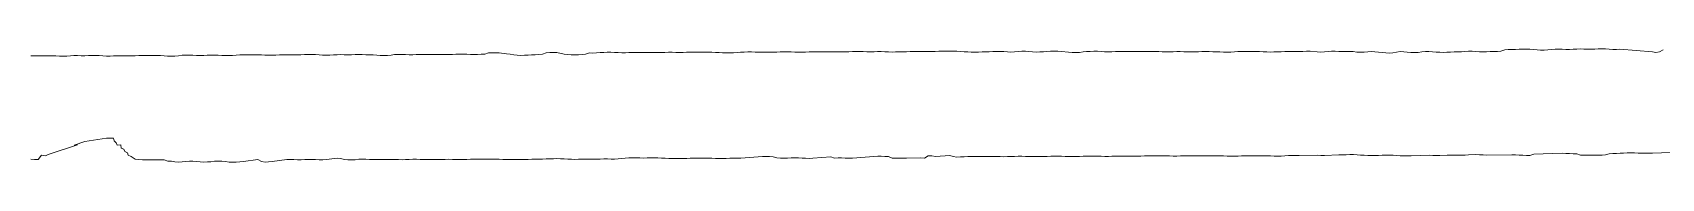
# Model space of a CAD drawing. Extents: x -16 to 11205, y -14909 to 147.
# Drawn here: x 136.42 to 146.37, y 37.73 to 38.42 of the extents above; entities that cross this region are included whole.
import ezdxf

# ---------------------------------------------------------------- set-up
doc = ezdxf.new("R2010")
doc.units = 0
doc.layers.get('0').update_dxf_attribs({"color": 1, "linetype": 'CONTINUOUS', "lineweight": 15, "true_color": 0xff0000})

msp = doc.modelspace()

# ---------------------------------------------------------------- linework, layer by layer
for p, q in [((145.4137, 38.4164), (145.3908, 38.4075)), ((145.4356, 38.4178), (145.4137, 38.4164)), ((145.4575, 38.4183), (145.4356, 38.4178)), ((145.4795, 38.4188), (145.4575, 38.4183)), ((145.5014, 38.4196), (145.4795, 38.4188)), ((145.5234, 38.4204), (145.5014, 38.4196)), ((145.5453, 38.4206), (145.5234, 38.4204)), ((145.5673, 38.42), (145.5453, 38.4206)), ((145.5892, 38.4186), (145.5673, 38.42)), ((145.6111, 38.4165), (145.5892, 38.4186)), ((145.6333, 38.4144), (145.6111, 38.4165)), ((145.6997, 38.4188), (145.6778, 38.4159)), ((145.7216, 38.4209), (145.6997, 38.4188)), ((145.7435, 38.421), (145.7216, 38.4209)), ((145.7656, 38.4197), (145.7435, 38.421)), ((145.7876, 38.4186), (145.7656, 38.4197)), ((145.8097, 38.4188), (145.7876, 38.4186)), ((145.8317, 38.42), (145.8097, 38.4188)), ((145.8536, 38.4213), (145.8317, 38.42)), ((145.8756, 38.4217), (145.8536, 38.4213)), ((145.8977, 38.4212), (145.8756, 38.4217)), ((145.9197, 38.4207), (145.8977, 38.4212)), ((145.9417, 38.4208), (145.9197, 38.4207)), ((145.9637, 38.4216), (145.9417, 38.4208)), ((145.9857, 38.4226), (145.9637, 38.4216)), ((146.0078, 38.4232), (145.9857, 38.4226)), ((146.0298, 38.4225), (146.0078, 38.4232)), ((146.0517, 38.4207), (146.0298, 38.4225)), ((146.0737, 38.419), (146.0517, 38.4207)), ((146.0958, 38.4187), (146.0737, 38.419)), ((146.1179, 38.4199), (146.0958, 38.4187)), ((146.3164, 38.404), (146.1179, 38.4199)), ((146.3825, 38.4163), (146.3599, 38.4034)), ((136.4295, 38.3796), (136.4075, 38.3802)), ((136.4515, 38.3793), (136.4295, 38.3796)), ((136.4735, 38.3795), (136.4515, 38.3793)), ((136.4955, 38.3799), (136.4735, 38.3795)), ((136.5175, 38.3799), (136.4955, 38.3799)), ((136.5395, 38.3796), (136.5175, 38.3799)), ((136.5615, 38.379), (136.5395, 38.3796)), ((136.5836, 38.3781), (136.5615, 38.379)), ((136.6057, 38.3776), (136.5836, 38.3781)), ((136.6278, 38.378), (136.6057, 38.3776)), ((136.6498, 38.3796), (136.6278, 38.378)), ((136.6718, 38.3809), (136.6498, 38.3796)), ((136.6938, 38.381), (136.6718, 38.3809)), ((136.7158, 38.3805), (136.6938, 38.381)), ((136.7378, 38.3804), (136.7158, 38.3805)), ((136.7598, 38.3811), (136.7378, 38.3804)), ((136.7818, 38.3823), (136.7598, 38.3811)), ((136.8038, 38.3826), (136.7818, 38.3823)), ((136.8257, 38.3814), (136.8038, 38.3826)), ((136.8477, 38.3793), (136.8257, 38.3814)), ((136.8697, 38.3777), (136.8477, 38.3793)), ((136.8919, 38.3778), (136.8697, 38.3777)), ((136.914, 38.3792), (136.8919, 38.3778)), ((136.936, 38.3803), (136.914, 38.3792)), ((136.958, 38.3801), (136.936, 38.3803)), ((136.98, 38.3792), (136.958, 38.3801)), ((137.002, 38.3788), (136.98, 38.3792)), ((137.0241, 38.3794), (137.002, 38.3788)), ((137.0461, 38.3803), (137.0241, 38.3794)), ((137.0681, 38.381), (137.0461, 38.3803)), ((137.0901, 38.3811), (137.0681, 38.381)), ((137.1121, 38.3812), (137.0901, 38.3811)), ((137.1341, 38.3812), (137.1121, 38.3812)), ((137.1561, 38.3814), (137.1341, 38.3812)), ((137.1781, 38.3814), (137.1561, 38.3814)), ((137.2001, 38.381), (137.1781, 38.3814)), ((137.2221, 38.38), (137.2001, 38.381)), ((137.2441, 38.3786), (137.2221, 38.38)), ((137.2664, 38.3777), (137.2441, 38.3786)), ((137.2885, 38.3784), (137.2664, 38.3777)), ((137.3105, 38.3806), (137.2885, 38.3784)), ((137.3323, 38.3832), (137.3105, 38.3806)), ((137.3542, 38.3848), (137.3323, 38.3832)), ((137.3763, 38.3848), (137.3542, 38.3848)), ((137.3983, 38.3838), (137.3763, 38.3848)), ((137.4204, 38.3828), (137.3983, 38.3838)), ((137.4424, 38.3825), (137.4204, 38.3828)), ((137.4644, 38.3828), (137.4424, 38.3825)), ((137.4864, 38.3834), (137.4644, 38.3828)), ((137.5084, 38.3842), (137.4864, 38.3834)), ((137.5305, 38.3846), (137.5084, 38.3842)), ((137.5525, 38.3841), (137.5305, 38.3846)), ((137.5745, 38.3825), (137.5525, 38.3841)), ((137.5965, 38.381), (137.5745, 38.3825)), ((137.6186, 38.381), (137.5965, 38.381)), ((137.6406, 38.3824), (137.6186, 38.381)), ((137.6625, 38.3843), (137.6406, 38.3824)), ((137.6845, 38.3854), (137.6625, 38.3843)), ((137.7066, 38.3854), (137.6845, 38.3854)), ((137.7286, 38.3851), (137.7066, 38.3854)), ((137.7506, 38.3852), (137.7286, 38.3851)), ((137.7727, 38.3853), (137.7506, 38.3852)), ((137.7947, 38.3853), (137.7727, 38.3853)), ((137.8167, 38.385), (137.7947, 38.3853)), ((137.8387, 38.3847), (137.8167, 38.385)), ((137.8608, 38.3845), (137.8387, 38.3847)), ((137.8828, 38.3846), (137.8608, 38.3845)), ((137.9048, 38.3848), (137.8828, 38.3846)), ((137.9268, 38.3851), (137.9048, 38.3848)), ((137.9488, 38.3853), (137.9268, 38.3851)), ((137.9708, 38.3854), (137.9488, 38.3853)), ((137.9928, 38.3854), (137.9708, 38.3854)), ((138.0148, 38.3856), (137.9928, 38.3854)), ((138.0368, 38.386), (138.0148, 38.3856)), ((138.0588, 38.3867), (138.0368, 38.386)), ((138.0809, 38.3875), (138.0588, 38.3867)), ((138.1029, 38.3879), (138.0809, 38.3875)), ((138.125, 38.388), (138.1029, 38.3879)), ((138.1471, 38.3874), (138.125, 38.388)), ((138.1691, 38.3862), (138.1471, 38.3874)), ((138.1911, 38.3848), (138.1691, 38.3862)), ((138.2131, 38.3841), (138.1911, 38.3848)), ((138.2351, 38.3844), (138.2131, 38.3841)), ((138.257, 38.3856), (138.2351, 38.3844)), ((138.279, 38.3867), (138.257, 38.3856)), ((138.3011, 38.3869), (138.279, 38.3867)), ((138.3231, 38.3866), (138.3011, 38.3869)), ((138.3451, 38.3863), (138.3231, 38.3866)), ((138.3672, 38.3867), (138.3451, 38.3863)), ((138.3892, 38.3876), (138.3672, 38.3867)), ((138.4113, 38.3881), (138.3892, 38.3876)), ((138.4334, 38.3876), (138.4113, 38.3881)), ((138.4554, 38.3866), (138.4334, 38.3876)), ((138.4774, 38.3858), (138.4554, 38.3866)), ((138.4994, 38.3853), (138.4774, 38.3858)), ((138.5214, 38.384), (138.4994, 38.3853)), ((138.5433, 38.3821), (138.5214, 38.384)), ((138.5654, 38.3812), (138.5433, 38.3821)), ((138.5874, 38.3822), (138.5654, 38.3812)), ((138.6093, 38.3846), (138.5874, 38.3822)), ((138.6312, 38.3869), (138.6093, 38.3846)), ((138.6532, 38.3879), (138.6312, 38.3869)), ((138.6754, 38.3879), (138.6532, 38.3879)), ((138.6975, 38.3873), (138.6754, 38.3879)), ((138.7195, 38.3867), (138.6975, 38.3873)), ((138.7415, 38.3865), (138.7195, 38.3867)), ((138.7635, 38.387), (138.7415, 38.3865)), ((138.7854, 38.3878), (138.7635, 38.387)), ((138.8075, 38.3885), (138.7854, 38.3878)), ((138.8295, 38.3888), (138.8075, 38.3885)), ((138.8516, 38.3889), (138.8295, 38.3888)), ((138.8737, 38.3888), (138.8516, 38.3889)), ((138.8957, 38.3886), (138.8737, 38.3888)), ((138.9177, 38.3883), (138.8957, 38.3886)), ((138.9397, 38.388), (138.9177, 38.3883)), ((138.9616, 38.3881), (138.9397, 38.388)), ((138.9836, 38.3887), (138.9616, 38.3881)), ((139.0056, 38.3895), (138.9836, 38.3887)), ((139.0277, 38.3902), (139.0056, 38.3895)), ((139.0499, 38.3903), (139.0277, 38.3902)), ((139.0719, 38.3896), (139.0499, 38.3903)), ((139.0939, 38.3884), (139.0719, 38.3896)), ((139.1158, 38.3876), (139.0939, 38.3884)), ((139.1378, 38.3879), (139.1158, 38.3876)), ((139.1597, 38.3892), (139.1378, 38.3879)), ((139.1817, 38.3905), (139.1597, 38.3892)), ((139.204, 38.398), (139.1817, 38.3905)), ((139.226, 38.3976), (139.204, 38.398)), ((139.248, 38.3972), (139.226, 38.3976)), ((139.27, 38.3975), (139.248, 38.3972)), ((139.3146, 38.3917), (139.27, 38.3975)), ((139.3367, 38.39), (139.3146, 38.3917)), ((139.3585, 38.3868), (139.3367, 38.39)), ((139.3802, 38.3838), (139.3585, 38.3868)), ((139.4021, 38.3827), (139.3802, 38.3838)), ((139.4241, 38.3831), (139.4021, 38.3827)), ((139.4461, 38.3839), (139.4241, 38.3831)), ((139.468, 38.3849), (139.4461, 38.3839)), ((139.4899, 38.3864), (139.468, 38.3849)), ((139.5117, 38.3886), (139.4899, 38.3864)), ((139.5336, 38.3908), (139.5117, 38.3886)), ((139.5565, 38.3989), (139.5336, 38.3908)), ((139.5784, 38.3993), (139.5565, 38.3989)), ((139.6003, 38.3994), (139.5784, 38.3993)), ((139.6222, 38.3992), (139.6003, 38.3994)), ((139.6669, 38.3899), (139.6222, 38.3992)), ((139.6887, 38.3874), (139.6669, 38.3899)), ((139.7105, 38.3853), (139.6887, 38.3874)), ((139.7324, 38.3849), (139.7105, 38.3853)), ((139.7543, 38.3864), (139.7324, 38.3849)), ((139.7761, 38.3888), (139.7543, 38.3864)), ((139.798, 38.3903), (139.7761, 38.3888)), ((139.8208, 38.3973), (139.798, 38.3903)), ((139.8428, 38.3971), (139.8208, 38.3973)), ((139.8648, 38.398), (139.8428, 38.3971)), ((139.8867, 38.3997), (139.8648, 38.398)), ((139.9087, 38.4012), (139.8867, 38.3997)), ((139.9306, 38.402), (139.9087, 38.4012)), ((139.9526, 38.4019), (139.9306, 38.402)), ((139.9745, 38.401), (139.9526, 38.4019)), ((139.9965, 38.3997), (139.9745, 38.401)), ((140.0186, 38.3986), (139.9965, 38.3997)), ((140.0407, 38.3985), (140.0186, 38.3986)), ((140.0627, 38.3993), (140.0407, 38.3985)), ((140.0848, 38.4005), (140.0627, 38.3993)), ((140.1067, 38.401), (140.0848, 38.4005)), ((140.1287, 38.4006), (140.1067, 38.401)), ((140.1507, 38.4001), (140.1287, 38.4006)), ((140.1727, 38.3998), (140.1507, 38.4001)), ((140.1948, 38.3995), (140.1727, 38.3998)), ((140.2168, 38.3992), (140.1948, 38.3995)), ((140.2389, 38.3993), (140.2168, 38.3992)), ((140.2609, 38.4001), (140.2389, 38.3993)), ((140.2829, 38.4012), (140.2609, 38.4001)), ((140.3049, 38.4019), (140.2829, 38.4012)), ((140.3269, 38.4017), (140.3049, 38.4019)), ((140.3489, 38.401), (140.3269, 38.4017)), ((140.371, 38.4005), (140.3489, 38.401)), ((140.393, 38.4007), (140.371, 38.4005)), ((140.415, 38.4013), (140.393, 38.4007)), ((140.437, 38.4018), (140.415, 38.4013)), ((140.459, 38.4021), (140.437, 38.4018)), ((140.4811, 38.4025), (140.459, 38.4021)), ((140.5031, 38.4029), (140.4811, 38.4025)), ((140.5251, 38.4032), (140.5031, 38.4029)), ((140.5471, 38.403), (140.5251, 38.4032)), ((140.5691, 38.4022), (140.5471, 38.403)), ((140.5911, 38.4012), (140.5691, 38.4022)), ((140.613, 38.4001), (140.5911, 38.4012)), ((140.635, 38.3991), (140.613, 38.4001)), ((140.6571, 38.3983), (140.635, 38.3991)), ((140.6793, 38.3982), (140.6571, 38.3983)), ((140.7014, 38.3989), (140.6793, 38.3982)), ((140.7234, 38.4002), (140.7014, 38.3989)), ((140.7453, 38.4017), (140.7234, 38.4002)), ((140.7673, 38.4029), (140.7453, 38.4017)), ((140.7893, 38.4033), (140.7673, 38.4029)), ((140.8113, 38.4033), (140.7893, 38.4033)), ((140.8333, 38.403), (140.8113, 38.4033)), ((140.8554, 38.4027), (140.8333, 38.403)), ((140.8774, 38.4026), (140.8554, 38.4027)), ((140.8994, 38.4027), (140.8774, 38.4026)), ((140.9214, 38.4028), (140.8994, 38.4027)), ((140.9434, 38.403), (140.9214, 38.4028)), ((140.9655, 38.4031), (140.9434, 38.403)), ((140.9875, 38.4033), (140.9655, 38.4031)), ((141.0095, 38.4039), (140.9875, 38.4033)), ((141.0315, 38.4042), (141.0095, 38.4039)), ((141.0535, 38.4037), (141.0315, 38.4042)), ((141.0756, 38.4026), (141.0535, 38.4037)), ((141.0976, 38.4018), (141.0756, 38.4026)), ((141.1196, 38.4017), (141.0976, 38.4018)), ((141.1416, 38.4025), (141.1196, 38.4017)), ((141.1636, 38.4034), (141.1416, 38.4025)), ((141.1856, 38.4036), (141.1636, 38.4034)), ((141.2077, 38.4035), (141.1856, 38.4036)), ((141.2297, 38.4034), (141.2077, 38.4035)), ((141.2517, 38.4038), (141.2297, 38.4034)), ((141.2737, 38.4045), (141.2517, 38.4038)), ((141.2957, 38.4049), (141.2737, 38.4045)), ((141.3177, 38.405), (141.2957, 38.4049)), ((141.3398, 38.4049), (141.3177, 38.405)), ((141.3618, 38.4047), (141.3398, 38.4049)), ((141.3838, 38.4049), (141.3618, 38.4047)), ((141.4058, 38.4052), (141.3838, 38.4049)), ((141.4278, 38.4057), (141.4058, 38.4052)), ((141.4499, 38.4063), (141.4278, 38.4057)), ((141.4719, 38.4065), (141.4499, 38.4063)), ((141.494, 38.4059), (141.4719, 38.4065)), ((141.516, 38.405), (141.494, 38.4059)), ((141.538, 38.4043), (141.516, 38.405)), ((141.56, 38.4046), (141.538, 38.4043)), ((141.582, 38.4054), (141.56, 38.4046)), ((141.604, 38.4057), (141.582, 38.4054)), ((141.6261, 38.4051), (141.604, 38.4057)), ((141.6481, 38.4039), (141.6261, 38.4051)), ((141.6701, 38.4032), (141.6481, 38.4039)), ((141.6921, 38.4034), (141.6701, 38.4032)), ((141.7141, 38.404), (141.6921, 38.4034)), ((141.7361, 38.4046), (141.7141, 38.404)), ((141.7581, 38.4051), (141.7361, 38.4046)), ((141.7801, 38.4055), (141.7581, 38.4051)), ((141.8021, 38.406), (141.7801, 38.4055)), ((141.8241, 38.4065), (141.8021, 38.406)), ((141.8462, 38.4066), (141.8241, 38.4065)), ((141.8682, 38.4064), (141.8462, 38.4066)), ((141.8902, 38.4063), (141.8682, 38.4064)), ((141.9122, 38.4065), (141.8902, 38.4063)), ((141.9342, 38.4069), (141.9122, 38.4065)), ((141.9562, 38.4074), (141.9342, 38.4069)), ((141.9783, 38.4078), (141.9562, 38.4074)), ((142.0003, 38.4079), (141.9783, 38.4078)), ((142.0224, 38.4081), (142.0003, 38.4079)), ((142.0445, 38.4083), (142.0224, 38.4081)), ((142.0666, 38.408), (142.0445, 38.4083)), ((142.0887, 38.4068), (142.0666, 38.408)), ((142.1106, 38.4051), (142.0887, 38.4068)), ((142.1325, 38.4035), (142.1106, 38.4051)), ((142.1545, 38.4027), (142.1325, 38.4035)), ((142.1765, 38.4026), (142.1545, 38.4027)), ((142.1985, 38.4029), (142.1765, 38.4026)), ((142.2205, 38.4034), (142.1985, 38.4029)), ((142.2425, 38.4042), (142.2205, 38.4034)), ((142.2645, 38.4049), (142.2425, 38.4042)), ((142.2865, 38.4057), (142.2645, 38.4049)), ((142.3086, 38.4065), (142.2865, 38.4057)), ((142.3307, 38.4066), (142.3086, 38.4065)), ((142.3527, 38.4054), (142.3307, 38.4066)), ((142.3747, 38.4037), (142.3527, 38.4054)), ((142.3967, 38.4026), (142.3747, 38.4037)), ((142.4187, 38.4034), (142.3967, 38.4026)), ((142.4406, 38.4056), (142.4187, 38.4034)), ((142.4626, 38.4077), (142.4406, 38.4056)), ((142.4848, 38.4082), (142.4626, 38.4077)), ((142.5069, 38.4067), (142.4848, 38.4082)), ((142.5289, 38.4044), (142.5069, 38.4067)), ((142.5508, 38.4031), (142.5289, 38.4044)), ((142.5728, 38.4035), (142.5508, 38.4031)), ((142.5948, 38.4051), (142.5728, 38.4035)), ((142.6167, 38.4066), (142.5948, 38.4051)), ((142.6388, 38.4074), (142.6167, 38.4066)), ((142.6609, 38.4077), (142.6388, 38.4074)), ((142.6831, 38.4079), (142.6609, 38.4077)), ((142.7053, 38.4072), (142.6831, 38.4079)), ((142.749, 38.4019), (142.7053, 38.4072)), ((142.7709, 38.3995), (142.749, 38.4019)), ((142.7931, 38.3993), (142.7709, 38.3995)), ((142.8151, 38.401), (142.7931, 38.3993)), ((142.837, 38.4036), (142.8151, 38.401)), ((142.8588, 38.4058), (142.837, 38.4036)), ((142.8808, 38.4073), (142.8588, 38.4058)), ((142.903, 38.4082), (142.8808, 38.4073)), ((142.9252, 38.4079), (142.903, 38.4082)), ((142.9473, 38.4063), (142.9252, 38.4079)), ((142.9693, 38.4044), (142.9473, 38.4063)), ((142.9912, 38.4035), (142.9693, 38.4044)), ((143.0132, 38.4041), (142.9912, 38.4035)), ((143.0351, 38.4057), (143.0132, 38.4041)), ((143.0571, 38.407), (143.0351, 38.4057)), ((143.0792, 38.4073), (143.0571, 38.407)), ((143.1013, 38.407), (143.0792, 38.4073)), ((143.1234, 38.4064), (143.1013, 38.407)), ((143.1454, 38.4057), (143.1234, 38.4064)), ((143.1674, 38.4053), (143.1454, 38.4057)), ((143.1894, 38.4053), (143.1674, 38.4053)), ((143.2114, 38.4054), (143.1894, 38.4053)), ((143.2334, 38.4057), (143.2114, 38.4054)), ((143.2554, 38.4062), (143.2334, 38.4057)), ((143.2775, 38.4064), (143.2554, 38.4062)), ((143.2996, 38.406), (143.2775, 38.4064)), ((143.3215, 38.4047), (143.2996, 38.406)), ((143.3435, 38.4037), (143.3215, 38.4047)), ((143.3655, 38.4039), (143.3435, 38.4037)), ((143.3875, 38.4052), (143.3655, 38.4039)), ((143.4095, 38.4061), (143.3875, 38.4052)), ((143.4316, 38.4059), (143.4095, 38.4061)), ((143.4536, 38.4051), (143.4316, 38.4059)), ((143.4757, 38.4047), (143.4536, 38.4051)), ((143.4976, 38.4046), (143.4757, 38.4047)), ((143.5196, 38.4047), (143.4976, 38.4046)), ((143.5417, 38.405), (143.5196, 38.4047)), ((143.5637, 38.4055), (143.5417, 38.405)), ((143.5857, 38.4059), (143.5637, 38.4055)), ((143.6078, 38.4057), (143.5857, 38.4059)), ((143.6298, 38.405), (143.6078, 38.4057)), ((143.6519, 38.4042), (143.6298, 38.405)), ((143.6738, 38.4034), (143.6519, 38.4042)), ((143.6958, 38.4024), (143.6738, 38.4034)), ((143.7178, 38.4021), (143.6958, 38.4024)), ((143.7398, 38.4029), (143.7178, 38.4021)), ((143.7618, 38.4044), (143.7398, 38.4029)), ((143.7837, 38.4055), (143.7618, 38.4044)), ((143.8058, 38.4057), (143.7837, 38.4055)), ((143.8279, 38.4054), (143.8058, 38.4057)), ((143.8499, 38.4056), (143.8279, 38.4054)), ((143.8719, 38.4064), (143.8499, 38.4056)), ((143.894, 38.4068), (143.8719, 38.4064)), ((143.9161, 38.406), (143.894, 38.4068)), ((143.9381, 38.4045), (143.9161, 38.406)), ((143.9601, 38.4034), (143.9381, 38.4045)), ((143.9821, 38.4031), (143.9601, 38.4034)), ((144.004, 38.4035), (143.9821, 38.4031)), ((144.026, 38.4043), (144.004, 38.4035)), ((144.048, 38.4051), (144.026, 38.4043)), ((144.07, 38.4058), (144.048, 38.4051)), ((144.0921, 38.4062), (144.07, 38.4058)), ((144.1141, 38.4061), (144.0921, 38.4062)), ((144.1361, 38.4055), (144.1141, 38.4061)), ((144.1581, 38.4053), (144.1361, 38.4055)), ((144.1801, 38.4063), (144.1581, 38.4053)), ((144.2022, 38.4078), (144.1801, 38.4063)), ((144.2244, 38.4082), (144.2022, 38.4078)), ((144.2684, 38.4036), (144.2244, 38.4082)), ((144.2903, 38.4023), (144.2684, 38.4036)), ((144.3123, 38.4036), (144.2903, 38.4023)), ((144.3341, 38.4063), (144.3123, 38.4036)), ((144.3561, 38.4082), (144.3341, 38.4063)), ((144.3783, 38.4081), (144.3561, 38.4082)), ((144.4004, 38.407), (144.3783, 38.4081)), ((144.4225, 38.4067), (144.4004, 38.407)), ((144.4446, 38.4071), (144.4225, 38.4067)), ((144.4667, 38.407), (144.4446, 38.4071)), ((144.4887, 38.4055), (144.4667, 38.407)), ((144.5106, 38.4031), (144.4887, 38.4055)), ((144.5325, 38.4016), (144.5106, 38.4031)), ((144.5545, 38.402), (144.5325, 38.4016)), ((144.5765, 38.404), (144.5545, 38.402)), ((144.5985, 38.4062), (144.5765, 38.404)), ((144.6865, 38.3991), (144.5985, 38.4062)), ((144.7086, 38.3968), (144.6865, 38.3991)), ((144.7308, 38.3982), (144.7086, 38.3968)), ((144.7526, 38.4026), (144.7308, 38.3982)), ((144.7744, 38.4066), (144.7526, 38.4026)), ((144.8408, 38.4008), (144.7744, 38.4066)), ((144.8628, 38.3993), (144.8408, 38.4008)), ((144.8848, 38.4009), (144.8628, 38.3993)), ((144.9067, 38.4039), (144.8848, 38.4009)), ((144.9287, 38.4061), (144.9067, 38.4039)), ((144.9509, 38.4063), (144.9287, 38.4061)), ((144.973, 38.405), (144.9509, 38.4063)), ((144.995, 38.4031), (144.973, 38.405)), ((145.0169, 38.4016), (144.995, 38.4031)), ((145.0389, 38.401), (145.0169, 38.4016)), ((145.061, 38.4013), (145.0389, 38.401)), ((145.0829, 38.4023), (145.061, 38.4013)), ((145.1049, 38.4033), (145.0829, 38.4023)), ((145.1269, 38.4039), (145.1049, 38.4033)), ((145.1488, 38.405), (145.1269, 38.4039)), ((145.1708, 38.4067), (145.1488, 38.405)), ((145.193, 38.4083), (145.1708, 38.4067)), ((145.2152, 38.4083), (145.193, 38.4083)), ((145.2373, 38.4064), (145.2152, 38.4083)), ((145.2592, 38.4041), (145.2373, 38.4064)), ((145.2812, 38.4036), (145.2592, 38.4041)), ((145.3031, 38.4045), (145.2812, 38.4036)), ((145.325, 38.4055), (145.3031, 38.4045)), ((145.347, 38.4058), (145.325, 38.4055)), ((145.3689, 38.4061), (145.347, 38.4058)), ((145.3908, 38.4075), (145.3689, 38.4061)), ((145.6556, 38.4141), (145.6333, 38.4144)), ((145.6778, 38.4159), (145.6556, 38.4141)), ((146.338, 38.401), (146.3164, 38.404)), ((146.3599, 38.4034), (146.338, 38.401)), ((136.5145, 37.7751), (136.6938, 37.8345)), ((136.6726, 37.8314), (136.7386, 37.8535)), ((136.6938, 37.8345), (136.6726, 37.8314)), ((136.7386, 37.8535), (136.8703, 37.8755)), ((136.8703, 37.8755), (136.8923, 37.8755)), ((136.8923, 37.8755), (136.9137, 37.8747)), ((136.9137, 37.8747), (136.9177, 37.8577)), ((136.9177, 37.8577), (136.9288, 37.8472)), ((136.9288, 37.8472), (136.935, 37.8317)), ((136.935, 37.8317), (136.9584, 37.8331)), ((136.9584, 37.8331), (136.9591, 37.8126)), ((136.4081, 37.7463), (136.4306, 37.7437)), ((136.4306, 37.7437), (136.4532, 37.744)), ((136.4532, 37.744), (136.474, 37.7698)), ((136.474, 37.7698), (136.498, 37.7665)), ((136.498, 37.7665), (136.5145, 37.7751)), ((136.9591, 37.8126), (136.9757, 37.8065)), ((136.9757, 37.8065), (136.983, 37.7938)), ((136.983, 37.7938), (136.9981, 37.7852)), ((136.9981, 37.7852), (137.0038, 37.7713)), ((137.0038, 37.7713), (137.0202, 37.7626)), ((137.0202, 37.7626), (137.0457, 37.7463)), ((137.0457, 37.7463), (137.0673, 37.7436)), ((137.0673, 37.7436), (137.0896, 37.7423)), ((137.0896, 37.7423), (137.112, 37.7418)), ((137.112, 37.7418), (137.1343, 37.7419)), ((137.1343, 37.7419), (137.1564, 37.7423)), ((137.1564, 37.7423), (137.1785, 37.7423)), ((137.1785, 37.7423), (137.2005, 37.7419)), ((137.2005, 37.7419), (137.2224, 37.7416)), ((137.2224, 37.7416), (137.2452, 37.7343)), ((137.2452, 37.7343), (137.2672, 37.7329)), ((137.2672, 37.7329), (137.289, 37.7302)), ((137.289, 37.7302), (137.3108, 37.7283)), ((137.3108, 37.7283), (137.3328, 37.7289)), ((137.3328, 37.7289), (137.3548, 37.7315)), ((137.3548, 37.7315), (137.3768, 37.7334)), ((137.3768, 37.7334), (137.399, 37.7329)), ((137.399, 37.7329), (137.421, 37.7308)), ((137.421, 37.7308), (137.443, 37.7291)), ((137.443, 37.7291), (137.4649, 37.7287)), ((137.4649, 37.7287), (137.4869, 37.7292)), ((137.4869, 37.7292), (137.5088, 37.7307)), ((137.5088, 37.7307), (137.5308, 37.7329)), ((137.5308, 37.7329), (137.5531, 37.7347)), ((137.5531, 37.7347), (137.5753, 37.7339)), ((137.5753, 37.7339), (137.5973, 37.7308)), ((137.5973, 37.7308), (137.6191, 37.7279)), ((137.6191, 37.7279), (137.6411, 37.7272)), ((137.6411, 37.7272), (137.6631, 37.7283)), ((137.6631, 37.7283), (137.6849, 37.7299)), ((137.6849, 37.7299), (137.7067, 37.7316)), ((137.7067, 37.7316), (137.795, 37.7444)), ((137.795, 37.7444), (137.8176, 37.7317)), ((137.8176, 37.7317), (137.8393, 37.7283)), ((137.8393, 37.7283), (137.8613, 37.7288)), ((137.8613, 37.7288), (137.883, 37.7319)), ((137.883, 37.7319), (137.9714, 37.7443)), ((137.9714, 37.7443), (137.9934, 37.7441)), ((137.9934, 37.7441), (138.0154, 37.7431)), ((138.0154, 37.7431), (138.0374, 37.7422)), ((138.0374, 37.7422), (138.0595, 37.7421)), ((138.0595, 37.7421), (138.0816, 37.7432)), ((138.0816, 37.7432), (138.1036, 37.7444)), ((138.1036, 37.7444), (138.1255, 37.7447)), ((138.1255, 37.7447), (138.1476, 37.7436)), ((138.1476, 37.7436), (138.1698, 37.7421)), ((138.1698, 37.7421), (138.192, 37.7419)), ((138.192, 37.7419), (138.2139, 37.7447)), ((138.2139, 37.7447), (138.2798, 37.7528)), ((138.2798, 37.7528), (138.3018, 37.7492)), ((138.3018, 37.7492), (138.3233, 37.7446)), ((138.3233, 37.7446), (138.3453, 37.7415)), ((138.3453, 37.7415), (138.3677, 37.7412)), ((138.3677, 37.7412), (138.3899, 37.743)), ((138.3899, 37.743), (138.4118, 37.7455)), ((138.4118, 37.7455), (138.4338, 37.747)), ((138.4338, 37.747), (138.4558, 37.7467)), ((138.4558, 37.7467), (138.4778, 37.7449)), ((138.4778, 37.7449), (138.4997, 37.7435)), ((138.4997, 37.7435), (138.5218, 37.7433)), ((138.5218, 37.7433), (138.5439, 37.7439)), ((138.5439, 37.7439), (138.5659, 37.7442)), ((138.5659, 37.7442), (138.5879, 37.7443)), ((138.5879, 37.7443), (138.6099, 37.7442)), ((138.6099, 37.7442), (138.6319, 37.7439)), ((138.6319, 37.7439), (138.654, 37.7434)), ((138.654, 37.7434), (138.6761, 37.743)), ((138.6761, 37.743), (138.6981, 37.7433)), ((138.6981, 37.7433), (138.7201, 37.7443)), ((138.7201, 37.7443), (138.7421, 37.7453)), ((138.7421, 37.7453), (138.7641, 37.7454)), ((138.7641, 37.7454), (138.7861, 37.7449)), ((138.7861, 37.7449), (138.8081, 37.7445)), ((138.8081, 37.7445), (138.8301, 37.7445)), ((138.8301, 37.7445), (138.8522, 37.7446)), ((138.8522, 37.7446), (138.8742, 37.7444)), ((138.8742, 37.7444), (138.8962, 37.7442)), ((138.8962, 37.7442), (138.9182, 37.7443)), ((138.9182, 37.7443), (138.9402, 37.745)), ((138.9402, 37.745), (138.9622, 37.7454)), ((138.9622, 37.7454), (138.9842, 37.745)), ((138.9842, 37.745), (139.0063, 37.744)), ((139.0063, 37.744), (139.0283, 37.7432)), ((139.0283, 37.7432), (139.0504, 37.7432)), ((139.0504, 37.7432), (139.0725, 37.7444)), ((139.0725, 37.7444), (139.0944, 37.7459)), ((139.0944, 37.7459), (139.1164, 37.7465)), ((139.1164, 37.7465), (139.1384, 37.7462)), ((139.1384, 37.7462), (139.1604, 37.7457)), ((139.1604, 37.7457), (139.1825, 37.7455)), ((139.1825, 37.7455), (139.2045, 37.746)), ((139.2045, 37.746), (139.2265, 37.7464)), ((139.2265, 37.7464), (139.2485, 37.7461)), ((139.2485, 37.7461), (139.2705, 37.7454)), ((139.2705, 37.7454), (139.2925, 37.7449)), ((139.2925, 37.7449), (139.3145, 37.7445)), ((139.3145, 37.7445), (139.3366, 37.7444)), ((139.3366, 37.7444), (139.3586, 37.7444)), ((139.3586, 37.7444), (139.3806, 37.7445)), ((139.3806, 37.7445), (139.4027, 37.7446)), ((139.4027, 37.7446), (139.4247, 37.7448)), ((139.4247, 37.7448), (139.4467, 37.745)), ((139.4467, 37.745), (139.4688, 37.7455)), ((139.4688, 37.7455), (139.4908, 37.7464)), ((139.4908, 37.7464), (139.5128, 37.747)), ((139.5128, 37.747), (139.5348, 37.7471)), ((139.5348, 37.7471), (139.5568, 37.7473)), ((139.5568, 37.7473), (139.5788, 37.7481)), ((139.5788, 37.7481), (139.6008, 37.7491)), ((139.6008, 37.7491), (139.6229, 37.7495)), ((139.6229, 37.7495), (139.6449, 37.7488)), ((139.6449, 37.7488), (139.6669, 37.7473)), ((139.6669, 37.7473), (139.6888, 37.7459)), ((139.6888, 37.7459), (139.7109, 37.7452)), ((139.7109, 37.7452), (139.7329, 37.7449)), ((139.7329, 37.7449), (139.755, 37.7451)), ((139.755, 37.7451), (139.777, 37.7455)), ((139.777, 37.7455), (139.799, 37.7458)), ((139.799, 37.7458), (139.821, 37.7458)), ((139.821, 37.7458), (139.8431, 37.7455)), ((139.8431, 37.7455), (139.8651, 37.7454)), ((139.8651, 37.7454), (139.8871, 37.7462)), ((139.8871, 37.7462), (139.9091, 37.7472)), ((139.9091, 37.7472), (139.9311, 37.7475)), ((139.9311, 37.7475), (139.9531, 37.7471)), ((139.9531, 37.7471), (139.9752, 37.7468)), ((139.9752, 37.7468), (139.9971, 37.748)), ((139.9971, 37.748), (140.0628, 37.7545)), ((140.0628, 37.7545), (140.085, 37.7545)), ((140.085, 37.7545), (140.1072, 37.7538)), ((140.1072, 37.7538), (140.1293, 37.7533)), ((140.1293, 37.7533), (140.1513, 37.7531)), ((140.1513, 37.7531), (140.1733, 37.7534)), ((140.1733, 37.7534), (140.1953, 37.754)), ((140.1953, 37.754), (140.2174, 37.7544)), ((140.2174, 37.7544), (140.2396, 37.7541)), ((140.2396, 37.7541), (140.2616, 37.7532)), ((140.2616, 37.7532), (140.2836, 37.7519)), ((140.2836, 37.7519), (140.3056, 37.7508)), ((140.3056, 37.7508), (140.3275, 37.7502)), ((140.3275, 37.7502), (140.3495, 37.75)), ((140.3495, 37.75), (140.3715, 37.7501)), ((140.3715, 37.7501), (140.3934, 37.7505)), ((140.3934, 37.7505), (140.4154, 37.7512)), ((140.4154, 37.7512), (140.4374, 37.7519)), ((140.4374, 37.7519), (140.4594, 37.7526)), ((140.4594, 37.7526), (140.4815, 37.753)), ((140.4815, 37.753), (140.5036, 37.7529)), ((140.5036, 37.7529), (140.5257, 37.7524)), ((140.5257, 37.7524), (140.5477, 37.7519)), ((140.5477, 37.7519), (140.5698, 37.7515)), ((140.5698, 37.7515), (140.5918, 37.7508)), ((140.5918, 37.7508), (140.6137, 37.7501)), ((140.6137, 37.7501), (140.6357, 37.7499)), ((140.6357, 37.7499), (140.6576, 37.7504)), ((140.6576, 37.7504), (140.6796, 37.7515)), ((140.6796, 37.7515), (140.7015, 37.7524)), ((140.7015, 37.7524), (140.7236, 37.7529)), ((140.7236, 37.7529), (140.7456, 37.7532)), ((140.7456, 37.7532), (140.8779, 37.7633)), ((140.8779, 37.7633), (140.8998, 37.7625)), ((140.8998, 37.7625), (140.9217, 37.7615)), ((140.9217, 37.7615), (140.9437, 37.7607)), ((140.9437, 37.7607), (140.9662, 37.7535)), ((140.9662, 37.7535), (140.9882, 37.7531)), ((140.9882, 37.7531), (141.0101, 37.7527)), ((141.0101, 37.7527), (141.0321, 37.7528)), ((141.0321, 37.7528), (141.0541, 37.7533)), ((141.0541, 37.7533), (141.0761, 37.7536)), ((141.0761, 37.7536), (141.0982, 37.7534)), ((141.0982, 37.7534), (141.1202, 37.7526)), ((141.1202, 37.7526), (141.1422, 37.7515)), ((141.1422, 37.7515), (141.1641, 37.751)), ((141.1641, 37.751), (141.186, 37.752)), ((141.186, 37.752), (141.2961, 37.7601)), ((141.2961, 37.7601), (141.3184, 37.7527)), ((141.3184, 37.7527), (141.3404, 37.7534)), ((141.3404, 37.7534), (141.3624, 37.7539)), ((141.3624, 37.7539), (141.3844, 37.7532)), ((141.3844, 37.7532), (141.4063, 37.7519)), ((141.4063, 37.7519), (141.4283, 37.7516)), ((141.4283, 37.7516), (141.5825, 37.7639)), ((141.5825, 37.7639), (141.6044, 37.764)), ((141.6044, 37.764), (141.6263, 37.7633)), ((141.6263, 37.7633), (141.6482, 37.7615)), ((141.6482, 37.7615), (141.671, 37.7528)), ((141.671, 37.7528), (141.6928, 37.7516)), ((141.6928, 37.7516), (141.7147, 37.7514)), ((141.7147, 37.7514), (141.7366, 37.7519)), ((141.7366, 37.7519), (141.7585, 37.7526)), ((141.7585, 37.7526), (141.8468, 37.7538)), ((141.8468, 37.7538), (141.8688, 37.752)), ((141.8688, 37.752), (141.8908, 37.7675)), ((141.8908, 37.7675), (141.9128, 37.7675)), ((141.9128, 37.7675), (141.9359, 37.7623)), ((141.9359, 37.7623), (142.0231, 37.7689)), ((142.0231, 37.7689), (142.044, 37.7619)), ((142.044, 37.7619), (142.066, 37.759)), ((142.066, 37.759), (142.0887, 37.7597)), ((142.0887, 37.7597), (142.111, 37.7612)), ((142.111, 37.7612), (142.1331, 37.762)), ((142.1331, 37.762), (142.1551, 37.7622)), ((142.1551, 37.7622), (142.1771, 37.7622)), ((142.1771, 37.7622), (142.1991, 37.7622)), ((142.1991, 37.7622), (142.2211, 37.7625)), ((142.2211, 37.7625), (142.2431, 37.7629)), ((142.2431, 37.7629), (142.2651, 37.7633)), ((142.2651, 37.7633), (142.2871, 37.7633)), ((142.2871, 37.7633), (142.3091, 37.7627)), ((142.3091, 37.7627), (142.3311, 37.7618)), ((142.3311, 37.7618), (142.3532, 37.7613)), ((142.3532, 37.7613), (142.3753, 37.7615)), ((142.3753, 37.7615), (142.3973, 37.7623)), ((142.3973, 37.7623), (142.4193, 37.7634)), ((142.4193, 37.7634), (142.4413, 37.7639)), ((142.4413, 37.7639), (142.4633, 37.7636)), ((142.4633, 37.7636), (142.4852, 37.763)), ((142.4852, 37.763), (142.5072, 37.7624)), ((142.5072, 37.7624), (142.5293, 37.762)), ((142.5293, 37.762), (142.5513, 37.7617)), ((142.5513, 37.7617), (142.5734, 37.7615)), ((142.5734, 37.7615), (142.5955, 37.7618)), ((142.5955, 37.7618), (142.6176, 37.7627)), ((142.6176, 37.7627), (142.6395, 37.7638)), ((142.6395, 37.7638), (142.6615, 37.7646)), ((142.6615, 37.7646), (142.6835, 37.7646)), ((142.6835, 37.7646), (142.7055, 37.7641)), ((142.7055, 37.7641), (142.7274, 37.7634)), ((142.7274, 37.7634), (142.7495, 37.7628)), ((142.7495, 37.7628), (142.7715, 37.7624)), ((142.7715, 37.7624), (142.7936, 37.7626)), ((142.7936, 37.7626), (142.8156, 37.7631)), ((142.8156, 37.7631), (142.8377, 37.7638)), ((142.8377, 37.7638), (142.8597, 37.7642)), ((142.8597, 37.7642), (142.8817, 37.7642)), ((142.8817, 37.7642), (142.9037, 37.7641)), ((142.9037, 37.7641), (142.9257, 37.7641)), ((142.9257, 37.7641), (142.9477, 37.7638)), ((142.9477, 37.7638), (142.9697, 37.7633)), ((142.9697, 37.7633), (142.9918, 37.7632)), ((142.9918, 37.7632), (143.0138, 37.7636)), ((143.0138, 37.7636), (143.0358, 37.7644)), ((143.0358, 37.7644), (143.0578, 37.7651)), ((143.0578, 37.7651), (143.0798, 37.7654)), ((143.0798, 37.7654), (143.1018, 37.7655)), ((143.1018, 37.7655), (143.1239, 37.7654)), ((143.1239, 37.7654), (143.1459, 37.7653)), ((143.1459, 37.7653), (143.1679, 37.7651)), ((143.1679, 37.7651), (143.1899, 37.7653)), ((143.1899, 37.7653), (143.2119, 37.7656)), ((143.2119, 37.7656), (143.234, 37.7661)), ((143.234, 37.7661), (143.256, 37.7667)), ((143.256, 37.7667), (143.278, 37.7671)), ((143.278, 37.7671), (143.3, 37.7674)), ((143.3, 37.7674), (143.322, 37.7673)), ((143.322, 37.7673), (143.344, 37.7667)), ((143.344, 37.7667), (143.366, 37.7658)), ((143.366, 37.7658), (143.3881, 37.7652)), ((143.3881, 37.7652), (143.4101, 37.7653)), ((143.4101, 37.7653), (143.4321, 37.7662)), ((143.4321, 37.7662), (143.4541, 37.7672)), ((143.4541, 37.7672), (143.4761, 37.7674)), ((143.4761, 37.7674), (143.4982, 37.767)), ((143.4982, 37.767), (143.5202, 37.7663)), ((143.5202, 37.7663), (143.5422, 37.7661)), ((143.5422, 37.7661), (143.5642, 37.7663)), ((143.5642, 37.7663), (143.5862, 37.7665)), ((143.5862, 37.7665), (143.6083, 37.7666)), ((143.6083, 37.7666), (143.6303, 37.7665)), ((143.6303, 37.7665), (143.6523, 37.7664)), ((143.6523, 37.7664), (143.6743, 37.7662)), ((143.6743, 37.7662), (143.6963, 37.7659)), ((143.6963, 37.7659), (143.7183, 37.7654)), ((143.7183, 37.7654), (143.7404, 37.7651)), ((143.7404, 37.7651), (143.7624, 37.7651)), ((143.7624, 37.7651), (143.7844, 37.7654)), ((143.7844, 37.7654), (143.8064, 37.7657)), ((143.8064, 37.7657), (143.8285, 37.7659)), ((143.8285, 37.7659), (143.8505, 37.766)), ((143.8505, 37.766), (143.8725, 37.7662)), ((143.8725, 37.7662), (143.8945, 37.7665)), ((143.8945, 37.7665), (143.9165, 37.7665)), ((143.9165, 37.7665), (143.9385, 37.7665)), ((143.9385, 37.7665), (143.9606, 37.7662)), ((143.9606, 37.7662), (143.9826, 37.7658)), ((143.9826, 37.7658), (144.0046, 37.7652)), ((144.0046, 37.7652), (144.0266, 37.7649)), ((144.0266, 37.7649), (144.0487, 37.7654)), ((144.0487, 37.7654), (144.0707, 37.7666)), ((144.0707, 37.7666), (144.0926, 37.7678)), ((144.0926, 37.7678), (144.1146, 37.768)), ((144.1146, 37.768), (144.1366, 37.7676)), ((144.1366, 37.7676), (144.1584, 37.7688)), ((144.1584, 37.7688), (144.2692, 37.7713)), ((144.2692, 37.7713), (144.291, 37.7688)), ((144.291, 37.7688), (144.3129, 37.7692)), ((144.3129, 37.7692), (144.4008, 37.7737)), ((144.4008, 37.7737), (144.4229, 37.7733)), ((144.4229, 37.7733), (144.445, 37.7735)), ((144.445, 37.7735), (144.4671, 37.7739)), ((144.4671, 37.7739), (144.4893, 37.7738)), ((144.4893, 37.7738), (144.5113, 37.7729)), ((144.5113, 37.7729), (144.5333, 37.7712)), ((144.5333, 37.7712), (144.5552, 37.7698)), ((144.5552, 37.7698), (144.5772, 37.7693)), ((144.5772, 37.7693), (144.5991, 37.7691)), ((144.5991, 37.7691), (144.6211, 37.7691)), ((144.6211, 37.7691), (144.6431, 37.7692)), ((144.6431, 37.7692), (144.6651, 37.7697)), ((144.6651, 37.7697), (144.6871, 37.7707)), ((144.6871, 37.7707), (144.7092, 37.7714)), ((144.7092, 37.7714), (144.7314, 37.7709)), ((144.7314, 37.7709), (144.7534, 37.7693)), ((144.7534, 37.7693), (144.7753, 37.7675)), ((144.7753, 37.7675), (144.7973, 37.7664)), ((144.7973, 37.7664), (144.8193, 37.7664)), ((144.8193, 37.7664), (144.8413, 37.7672)), ((144.8413, 37.7672), (144.9515, 37.771)), ((144.9515, 37.771), (144.9735, 37.7686)), ((144.9735, 37.7686), (144.9955, 37.7676)), ((144.9955, 37.7676), (145.0174, 37.7686)), ((145.0174, 37.7686), (145.0614, 37.7708)), ((145.0614, 37.7708), (145.0834, 37.7705)), ((145.0834, 37.7705), (145.1055, 37.7703)), ((145.1055, 37.7703), (145.1275, 37.7703)), ((145.1275, 37.7703), (145.1494, 37.7705)), ((145.1494, 37.7705), (145.1714, 37.771)), ((145.1714, 37.771), (145.1934, 37.772)), ((145.1934, 37.772), (145.2376, 37.7739)), ((145.2376, 37.7739), (145.2596, 37.7733)), ((145.2596, 37.7733), (145.2816, 37.7718)), ((145.2816, 37.7718), (145.3036, 37.7712)), ((145.3036, 37.7712), (145.4582, 37.7726)), ((145.4582, 37.7726), (145.4801, 37.7719)), ((145.4801, 37.7719), (145.502, 37.771)), ((145.502, 37.771), (145.5239, 37.7698)), ((145.5239, 37.7698), (145.5458, 37.769)), ((145.5458, 37.769), (145.5676, 37.7692)), ((145.5676, 37.7692), (145.5917, 37.7772)), ((145.5917, 37.7772), (145.7654, 37.7836)), ((145.7654, 37.7836), (145.7871, 37.7809)), ((145.7871, 37.7809), (145.8094, 37.7802)), ((145.8094, 37.7802), (145.8317, 37.7796)), ((145.8317, 37.7796), (145.8539, 37.7785)), ((145.8539, 37.7785), (145.8762, 37.7714)), ((145.8762, 37.7714), (146.0083, 37.7714)), ((146.0083, 37.7714), (146.0301, 37.7719)), ((146.0301, 37.7719), (146.0526, 37.7796)), ((146.0526, 37.7796), (146.0746, 37.7806)), ((146.0746, 37.7806), (146.0966, 37.7815)), ((146.0966, 37.7815), (146.1186, 37.7825)), ((146.1186, 37.7825), (146.1405, 37.7835)), ((146.1405, 37.7835), (146.1625, 37.7843)), ((146.1625, 37.7843), (146.1844, 37.7846)), ((146.1844, 37.7846), (146.2064, 37.7845)), ((146.2064, 37.7845), (146.2284, 37.7838)), ((146.2284, 37.7838), (146.2505, 37.7831)), ((146.2505, 37.7831), (146.2725, 37.7829)), ((146.2725, 37.7829), (146.2946, 37.7829)), ((146.2946, 37.7829), (146.3168, 37.7831)), ((146.3168, 37.7831), (146.4267, 37.7877))]:
    msp.add_line(p, q)

doc.saveas('drawing.dxf')
